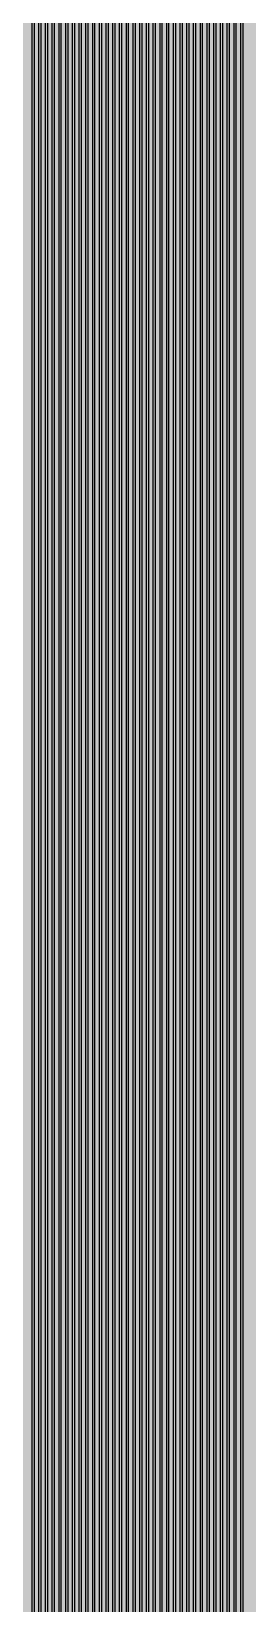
# Model space of a CAD drawing. Header units: metres. Extents: x -7231 to 10969, y -37556 to 1873.
# Drawn here: x 1122 to 1346, y -4676 to -3039 of the extents above; entities that cross this region are included whole.
import ezdxf

# ---------------------------------------------------------------- set-up
doc = ezdxf.new("R2010")
doc.units = ezdxf.units.M
doc.layers.add('Metal1', color=4, linetype='CONTINUOUS')
doc.layers.add('Polyimide', color=7, linetype='CONTINUOUS')

msp = doc.modelspace()

# ---------------------------------------------------------------- hatches: boundary and pattern name
at = {"layer": 'Polyimide'}
msp.add_hatch(color=7, dxfattribs=at).paths.add_polyline_path([(4065.7, -468), (4066.7, -502), (4068.5, -536), (4071.4, -570), (4075.5, -604), (4081, -638), (4088, -672), (4096.5, -706), (4106.6, -740), (4118.3, -774), (4131.6, -808), (4146.5, -842), (4162.9, -876), (4180.7, -910), (4199.8, -944), (4220.2, -978), (4241.7, -1012), (4264.2, -1046), (4287.5, -1080), (4311.5, -1114), (4336, -1148), (4360.9, -1182), (4385.9, -1216), (4410.9, -1250), (4435.7, -1284), (4460.2, -1318), (4484.2, -1352), (4507.5, -1385.9), (4530, -1419.9), (4551.5, -1453.9), (4571.9, -1487.9), (4591.1, -1521.9), (4608.9, -1555.9), (4625.3, -1589.9), (4640.1, -1623.9), (4653.4, -1657.9), (4665.1, -1691.9), (4675.2, -1725.9), (4683.7, -1759.9), (4690.7, -1793.9), (4696.2, -1827.9), (4700.3, -1861.9), (4703.2, -1895.9), (4705.1, -1929.9), (4706.1, -1963.9), (4706.4, -1997.9), (4706.5, -2031.9), (4706.5, -4793), (4710, -4838.4), (4720.2, -4882.7), (4737.1, -4925), (4760.1, -4964.2), (4788.9, -4999.5), (4822.6, -5030), (4860.5, -5055.1), (4901.8, -5074.2), (4901.8, -5074.2), (4970.7, -5105.2), (5034.7, -5145.3), (5092.8, -5193.5), (5143.8, -5249.2), (5186.9, -5311.2), (5221.2, -5378.4), (5246.2, -5449.7), (5261.4, -5523.7), (5266.5, -5599), (5261.4, -5674.3), (5246.2, -5748.3), (5221.2, -5819.6), (5186.9, -5886.8), (5143.8, -5948.8), (5092.8, -6004.5), (5034.7, -6052.7), (4970.7, -6092.8), (4901.8, -6123.8), (4860.5, -6142.9), (4822.6, -6168), (4788.9, -6198.5), (4760.1, -6233.8), (4737.1, -6273), (4720.2, -6315.3), (4710, -6359.6), (4706.5, -6405), (4706.5, -9221.5), (4710, -9266.9), (4720.2, -9311.2), (4737.1, -9353.5), (4760.1, -9392.7), (4788.9, -9428), (4822.6, -9458.5), (4860.5, -9483.6), (4901.8, -9502.7), (4970.7, -9533.7), (5034.7, -9573.8), (5092.8, -9622), (5143.8, -9677.7), (5186.9, -9739.7), (5221.2, -9806.9), (5246.2, -9878.2), (5261.4, -9952.2), (5266.5, -10027.5), (5261.4, -10102.8), (5246.2, -10176.8), (5221.2, -10248.1), (5186.9, -10315.3), (5143.8, -10377.3), (5092.8, -10433), (5034.7, -10481.2), (4970.7, -10521.3), (4901.8, -10552.3), (4860.5, -10571.4), (4822.6, -10596.5), (4788.9, -10627), (4760.1, -10662.3), (4737.1, -10701.5), (4720.2, -10743.8), (4710, -10788.1), (4706.5, -10833.5), (4706.5, -13650), (4710, -13695.4), (4720.2, -13739.7), (4737.1, -13782), (4760.1, -13821.2), (4788.9, -13856.5), (4822.6, -13887), (4860.5, -13912.1), (4901.8, -13931.2), (4970.7, -13962.2), (5034.7, -14002.2), (5092.8, -14050.5), (5143.8, -14106.2), (5186.9, -14168.2), (5221.2, -14235.4), (5246.2, -14306.7), (5261.4, -14380.7), (5266.5, -14456), (5261.4, -14531.3), (5246.2, -14605.3), (5221.2, -14676.5), (5186.9, -14743.8), (5143.8, -14805.8), (5092.8, -14861.5), (5034.7, -14909.7), (4970.7, -14949.8), (4901.8, -14980.8), (4860.5, -14999.9), (4822.6, -15025), (4788.9, -15055.5), (4760.1, -15090.8), (4737.1, -15130), (4720.2, -15172.3), (4710, -15216.6), (4706.5, -15262), (4706.5, -15456), (4720.9, -15750), (4764.1, -16041.3), (4835.7, -16326.8), (4934.9, -16604), (5060.7, -16870.2), (5212.1, -17122.7), (5387.5, -17359.2), (5585.2, -17577.3), (5803.3, -17775), (6039.8, -17950.4), (6292.3, -18101.8), (6558.4, -18227.6), (6835.6, -18326.8), (7121.2, -18398.3), (7412.4, -18441.5), (7706.5, -18456), (9969, -18456), (10047.4, -18459.8), (10125.1, -18471.4), (10201.2, -18490.4), (10275.2, -18516.9), (10346.1, -18550.5), (10413.5, -18590.8), (10476.5, -18637.6), (10534.7, -18690.3), (10587.4, -18748.5), (10634.2, -18811.5), (10674.5, -18878.9), (10708.1, -18949.8), (10734.6, -19023.8), (10753.6, -19099.9), (10765.2, -19177.6), (10769, -19256), (10769, -20895.8), (10730.2, -20951.4), (10694.6, -21009.1), (10662.2, -21068.6), (10633.2, -21129.9), (10607.6, -21192.7), (10585.5, -21256.7), (10566.9, -21322), (10552, -21388.1), (10540.8, -21455), (10533.4, -21522.3), (10529.6, -21590), (10529.6, -21657.8), (10533.4, -21725.5), (10540.8, -21792.9), (10552, -21859.7), (10566.9, -21925.9), (10585.5, -21991.1), (10607.6, -22055.2), (10633.2, -22117.9), (10662.2, -22179.2), (10694.6, -22238.7), (10730.2, -22296.4), (10769, -22352), (10769, -32454.2), (10728.7, -32510.5), (10691.7, -32568.9), (10658, -32629.3), (10627.8, -32691.6), (10601.2, -32755.4), (10578.2, -32820.7), (10558.9, -32887.1), (10543.4, -32954.5), (10531.8, -33022.7), (10524, -33091.4), (10520.1, -33160.5), (10520.1, -33229.7), (10524, -33298.8), (10531.8, -33367.5), (10543.4, -33435.7), (10558.9, -33503.1), (10578.2, -33569.5), (10601.2, -33634.8), (10627.8, -33698.6), (10658, -33760.8), (10691.7, -33821.3), (10728.7, -33879.7), (10769, -33936), (10769, -36556), (10765.2, -36634.4), (10753.6, -36712.1), (10734.6, -36788.2), (10708.1, -36862.1), (10674.5, -36933.1), (10634.2, -37000.5), (10587.4, -37063.5), (10534.7, -37121.7), (10476.5, -37174.4), (10413.5, -37221.2), (10346.1, -37261.5), (10275.2, -37295.1), (10201.2, -37321.6), (10125.1, -37340.6), (10047.4, -37352.1), (9969, -37356), (-6231, -37356), (-6309.4, -37352.1), (-6387.1, -37340.6), (-6463.2, -37321.6), (-6537.2, -37295.1), (-6608.1, -37261.5), (-6675.5, -37221.2), (-6738.5, -37174.4), (-6796.7, -37121.7), (-6849.4, -37063.5), (-6896.2, -37000.5), (-6936.5, -36933.1), (-6970.1, -36862.1), (-6996.6, -36788.2), (-7015.6, -36712.1), (-7027.2, -36634.4), (-7031, -36556), (-7031, -33936), (-6990.7, -33879.8), (-6953.7, -33821.3), (-6920, -33760.9), (-6889.8, -33698.6), (-6863.2, -33634.8), (-6840.2, -33569.5), (-6820.9, -33503.1), (-6805.4, -33435.7), (-6793.7, -33367.5), (-6785.9, -33298.8), (-6782, -33229.7), (-6782, -33160.5), (-6785.9, -33091.4), (-6793.7, -33022.7), (-6805.4, -32954.5), (-6820.9, -32887.1), (-6840.2, -32820.6), (-6863.2, -32755.4), (-6889.8, -32691.5), (-6920, -32629.3), (-6953.7, -32568.9), (-6990.7, -32510.4), (-7031, -32454.2), (-7031, -22364.8), (-6990.7, -22308.6), (-6953.7, -22250.1), (-6920, -22189.7), (-6889.8, -22127.5), (-6863.2, -22063.6), (-6840.2, -21998.4), (-6820.9, -21931.9), (-6805.4, -21864.5), (-6793.7, -21796.3), (-6785.9, -21727.6), (-6782, -21658.5), (-6782, -21589.3), (-6785.9, -21520.3), (-6793.7, -21451.5), (-6805.4, -21383.3), (-6820.9, -21315.9), (-6840.2, -21249.5), (-6863.2, -21184.2), (-6889.8, -21120.4), (-6920, -21058.1), (-6953.7, -20997.7), (-6990.7, -20939.3), (-7031, -20883), (-7031, -19256), (-7027.2, -19177.6), (-7015.6, -19099.9), (-6996.6, -19023.8), (-6970.1, -18949.8), (-6936.5, -18878.9), (-6896.2, -18811.5), (-6849.4, -18748.5), (-6796.7, -18690.3), (-6738.5, -18637.6), (-6675.5, -18590.8), (-6608.1, -18550.5), (-6537.2, -18516.9), (-6463.2, -18490.4), (-6387.1, -18471.4), (-6309.4, -18459.8), (-6231, -18456), (-3968.5, -18456), (-3674.4, -18441.5), (-3383.2, -18398.3), (-3097.6, -18326.8), (-2820.4, -18227.6), (-2554.3, -18101.8), (-2301.8, -17950.4), (-2065.3, -17775), (-1847.2, -17577.3), (-1649.5, -17359.2), (-1474.1, -17122.7), (-1322.7, -16870.2), (-1196.9, -16604), (-1097.7, -16326.8), (-1026.1, -16041.3), (-982.9, -15750), (-968.5, -15456), (-968.5, -15262), (-972, -15216.6), (-982.2, -15172.3), (-999.1, -15130), (-1022.1, -15090.8), (-1050.9, -15055.5), (-1084.6, -15025), (-1122.5, -14999.9), (-1163.8, -14980.8), (-1232.7, -14949.8), (-1296.7, -14909.7), (-1354.8, -14861.5), (-1405.8, -14805.8), (-1448.9, -14743.8), (-1483.2, -14676.5), (-1508.2, -14605.3), (-1523.4, -14531.3), (-1528.5, -14456), (-1523.4, -14380.7), (-1508.2, -14306.7), (-1483.2, -14235.4), (-1448.9, -14168.2), (-1405.8, -14106.2), (-1354.8, -14050.5), (-1296.7, -14002.2), (-1232.7, -13962.2), (-1163.8, -13931.2), (-1122.5, -13912.1), (-1084.6, -13887), (-1050.9, -13856.5), (-1022.1, -13821.2), (-999.1, -13782), (-982.2, -13739.7), (-972, -13695.4), (-968.5, -13650), (-968.5, -12309.6), (-972, -12264.3), (-982.2, -12219.9), (-999.1, -12177.7), (-1022.1, -12138.5), (-1050.9, -12103.2), (-1084.6, -12072.6), (-1122.5, -12047.5), (-1163.8, -12028.5), (-1232.7, -11997.4), (-1296.7, -11957.4), (-1354.8, -11909.1), (-1405.8, -11853.5), (-1448.9, -11791.5), (-1483.2, -11724.2), (-1508.2, -11653), (-1523.4, -11579), (-1528.5, -11503.7), (-1523.4, -11428.3), (-1508.2, -11354.4), (-1483.2, -11283.1), (-1448.9, -11215.9), (-1405.8, -11153.8), (-1354.8, -11098.2), (-1296.7, -11049.9), (-1232.7, -11009.9), (-1163.8, -10978.8), (-1122.5, -10959.8), (-1084.6, -10934.7), (-1050.9, -10904.1), (-1022.1, -10868.9), (-999.1, -10829.6), (-982.2, -10787.4), (-972, -10743), (-968.5, -10697.7), (-968.5, -9357.3), (-972, -9311.9), (-982.2, -9267.6), (-999.1, -9225.4), (-1022.1, -9186.1), (-1050.9, -9150.8), (-1084.6, -9120.3), (-1122.5, -9095.2), (-1163.8, -9076.2), (-1163.8, -9076.2), (-1232.7, -9045.1), (-1296.7, -9005.1), (-1354.8, -8956.8), (-1405.8, -8901.1), (-1448.9, -8839.1), (-1483.2, -8771.9), (-1508.2, -8700.6), (-1523.4, -8626.7), (-1528.5, -8551.3), (-1523.4, -8476), (-1508.2, -8402), (-1483.2, -8330.8), (-1448.9, -8263.5), (-1405.8, -8201.5), (-1354.8, -8145.9), (-1296.7, -8097.6), (-1232.7, -8057.6), (-1163.8, -8026.5), (-1163.8, -8026.5), (-1122.5, -8007.4), (-1084.6, -7982.4), (-1050.9, -7951.8), (-1022.1, -7916.5), (-999.1, -7877.3), (-982.2, -7835), (-972, -7790.7), (-968.5, -7745.4), (-968.5, -6405), (-972, -6359.6), (-982.2, -6315.3), (-999.1, -6273), (-1022.1, -6233.8), (-1050.9, -6198.5), (-1084.6, -6168), (-1122.5, -6142.9), (-1163.8, -6123.8), (-1163.8, -6123.8), (-1232.7, -6092.8), (-1296.7, -6052.7), (-1354.8, -6004.5), (-1405.8, -5948.8), (-1448.9, -5886.8), (-1483.2, -5819.6), (-1508.2, -5748.3), (-1523.4, -5674.3), (-1528.5, -5599), (-1523.4, -5523.7), (-1508.2, -5449.7), (-1483.2, -5378.4), (-1448.9, -5311.2), (-1405.8, -5249.2), (-1354.8, -5193.5), (-1296.7, -5145.3), (-1232.7, -5105.2), (-1163.8, -5074.2), (-1163.8, -5074.2), (-1122.5, -5055.1), (-1084.6, -5030), (-1050.9, -4999.5), (-1022.1, -4964.2), (-999.1, -4925), (-982.2, -4882.7), (-972, -4838.4), (-968.5, -4793), (-968.5, -2031.9), (-968.4, -1997.9), (-968.1, -1963.9), (-967.1, -1929.9), (-965.2, -1895.9), (-962.2, -1861.9), (-958, -1827.9), (-952.4, -1793.9), (-945.3, -1759.9), (-936.6, -1725.9), (-926.4, -1691.9), (-914.4, -1657.9), (-900.9, -1623.9), (-885.7, -1589.9), (-869.1, -1555.9), (-850.9, -1521.9), (-831.4, -1487.9), (-810.6, -1453.9), (-788.7, -1419.9), (-765.8, -1385.9), (-742.1, -1352), (-717.6, -1318), (-692.7, -1284), (-667.4, -1250), (-641.9, -1216), (-616.4, -1182), (-591.1, -1148), (-566.1, -1114), (-541.7, -1080), (-517.9, -1046), (-495, -1012), (-473.1, -978), (-452.4, -944), (-432.8, -910), (-414.7, -876), (-398, -842), (-382.9, -808), (-369.3, -774), (-357.4, -740), (-347.1, -706), (-338.4, -672), (-331.3, -638), (-325.7, -604), (-321.5, -570), (-318.6, -536), (-316.7, -502), (-315.7, -468), (-315.3, -434), (-315.2, -400), (-315.2, 401), (-315.2, 451), (-315.2, 1644), (-270.2, 1644), (-270, 1637.1), (-269.4, 1630.3), (-268.2, 1623.5), (-266.7, 1616.8), (-264.7, 1610.2), (-262.3, 1603.8), (-259.4, 1597.6), (-256.2, 1591.5), (-252.6, 1585.7), (-248.6, 1580.1), (-244.2, 1574.8), (-239.5, 1569.8), (-234.5, 1565.1), (-229.2, 1560.7), (-223.6, 1556.7), (-217.8, 1553.1), (-211.7, 1549.8), (-205.4, 1547), (-199, 1544.6), (-192.4, 1542.6), (-185.7, 1541), (-179, 1539.9), (-172.1, 1539.2), (-165.2, 1539), (-158.4, 1539.2), (-151.5, 1539.9), (-144.8, 1541), (-138.1, 1542.6), (-131.5, 1544.6), (-125.1, 1547), (-118.8, 1549.8), (-112.8, 1553.1), (-106.9, 1556.7), (-101.3, 1560.7), (-96, 1565.1), (-91, 1569.8), (-86.3, 1574.8), (-81.9, 1580.1), (-77.9, 1585.7), (-74.3, 1591.5), (-71.1, 1597.6), (-68.2, 1603.8), (-65.8, 1610.2), (-63.8, 1616.8), (-62.3, 1623.5), (-61.1, 1630.3), (-60.5, 1637.1), (-60.2, 1644), (1853, 1644), (1853, 1573), (3815.2, 1573), (3815.5, 1579.5), (3816.1, 1586.1), (3817.2, 1592.5), (3818.7, 1598.9), (3820.6, 1605.1), (3822.9, 1611.3), (3825.6, 1617.2), (3828.6, 1623), (3832.1, 1628.6), (3835.9, 1633.9), (3840.1, 1638.9), (3844.5, 1643.7), (3849.3, 1648.2), (3854.4, 1652.3), (3859.7, 1656.1), (3865.2, 1659.6), (3871, 1662.7), (3877, 1665.4), (3883.1, 1667.7), (3889.4, 1669.6), (3895.7, 1671.1), (3902.2, 1672.1), (3908.7, 1672.8), (3915.2, 1673), (3921.8, 1672.8), (3928.3, 1672.1), (3934.8, 1671.1), (3941.1, 1669.6), (3947.4, 1667.7), (3953.5, 1665.4), (3959.5, 1662.7), (3965.2, 1659.6), (3970.8, 1656.1), (3976.1, 1652.3), (3981.2, 1648.2), (3986, 1643.7), (3990.4, 1638.9), (3994.6, 1633.9), (3998.4, 1628.6), (4001.9, 1623), (4004.9, 1617.2), (4007.6, 1611.3), (4009.9, 1605.1), (4011.8, 1598.9), (4013.3, 1592.5), (4014.4, 1586.1), (4015, 1579.5), (4015.2, 1573), (4065.2, 1573), (4065.2, 451), (4065.2, 401), (4065.2, -400), (4065.3, -434), (4065.7, -468)])

# ---------------------------------------------------------------- linework, layer by layer
at = {"layer": 'Metal1'}
for points in [[(1122.5, -16631.9), (1122.5, -2031.8), (1129.3, -1987.7), (1136.1, -1943.7), (1142.8, -1899.7), (1149.6, -1855.7), (1156.4, -1811.7), (1163.2, -1767.6), (1169.9, -1723.6), (1176.5, -1679.6), (1183, -1635.6), (1189.2, -1591.6), (1195.2, -1547.6), (1201, -1503.6), (1206.6, -1459.5), (1212.1, -1415.5), (1217.3, -1371.5)], [(1219.3, -1371.7), (1214, -1415.8), (1208.6, -1459.8), (1203, -1503.8), (1197.1, -1547.8), (1191.1, -1591.9), (1184.9, -1635.9), (1178.5, -1679.9), (1171.9, -1723.9), (1165.2, -1768), (1158.4, -1812), (1151.6, -1856), (1144.8, -1900), (1138, -1944), (1131.3, -1988), (1124.5, -2032), (1124.5, -16631.9)], [(1129.5, -16631.9), (1129.5, -2031.8), (1136.2, -1987.7), (1142.9, -1943.7), (1149.6, -1899.7), (1156.2, -1855.7), (1162.9, -1811.7), (1169.6, -1767.7), (1176.3, -1723.6), (1182.8, -1679.6), (1189.1, -1635.6), (1195.2, -1591.6), (1201.1, -1547.6), (1206.9, -1503.6), (1212.4, -1459.5), (1217.8, -1415.5), (1223, -1371.5)], [(1225, -1371.7), (1219.8, -1415.8), (1214.4, -1459.8), (1208.9, -1503.8), (1203.1, -1547.8), (1197.2, -1591.9), (1191.1, -1635.9), (1184.8, -1679.9), (1178.3, -1723.9), (1171.6, -1768), (1164.9, -1812), (1158.2, -1856), (1151.5, -1900), (1144.9, -1944), (1138.2, -1988), (1131.5, -2032), (1131.5, -16631.9)], [(1136.5, -16631.9), (1136.5, -2031.8), (1143.1, -1987.7), (1149.7, -1943.7), (1156.3, -1899.7), (1162.9, -1855.7), (1169.4, -1811.7), (1176, -1767.7), (1182.6, -1723.6), (1189, -1679.6), (1195.2, -1635.6), (1201.3, -1591.6), (1207.1, -1547.6), (1212.8, -1503.6), (1218.2, -1459.5), (1223.5, -1415.5), (1228.6, -1371.5)], [(1230.6, -1371.7), (1225.5, -1415.8), (1220.2, -1459.8), (1214.7, -1503.8), (1209.1, -1547.8), (1203.3, -1591.9), (1197.2, -1635.9), (1191, -1679.9), (1184.6, -1723.9), (1178, -1767.9), (1171.4, -1812), (1164.8, -1856), (1158.2, -1900), (1151.7, -1944), (1145.1, -1988), (1138.5, -2032), (1138.5, -16631.9)], [(1143.5, -16631.9), (1143.5, -2031.8), (1150, -1987.7), (1156.5, -1943.7), (1163, -1899.7), (1169.5, -1855.7), (1176, -1811.7), (1182.5, -1767.7), (1188.9, -1723.6), (1195.3, -1679.6), (1201.4, -1635.6), (1207.3, -1591.6), (1213.1, -1547.6), (1218.7, -1503.6), (1224, -1459.5), (1229.3, -1415.5), (1234.3, -1371.5)], [(1236.3, -1371.7), (1231.2, -1415.8), (1226, -1459.8), (1220.6, -1503.8), (1215.1, -1547.8), (1209.3, -1591.9), (1203.4, -1635.9), (1197.2, -1679.9), (1190.9, -1723.9), (1184.4, -1767.9), (1177.9, -1812), (1171.5, -1856), (1165, -1900), (1158.5, -1944), (1152, -1988), (1145.5, -2032), (1145.5, -16631.9)], [(1150.5, -16631.9), (1150.5, -2031.8), (1156.9, -1987.8), (1163.3, -1943.7), (1169.7, -1899.7), (1176.1, -1855.7), (1182.5, -1811.7), (1188.9, -1767.7), (1195.3, -1723.6), (1201.5, -1679.6), (1207.5, -1635.6), (1213.4, -1591.6), (1219.1, -1547.6), (1224.5, -1503.6), (1229.9, -1459.5), (1235, -1415.5), (1240, -1371.5)], [(1241.9, -1371.7), (1237, -1415.8), (1231.8, -1459.8), (1226.5, -1503.8), (1221, -1547.8), (1215.4, -1591.9), (1209.5, -1635.9), (1203.5, -1679.9), (1197.2, -1723.9), (1190.9, -1767.9), (1184.5, -1812), (1178.1, -1856), (1171.7, -1900), (1165.3, -1944), (1158.9, -1988), (1152.5, -2032), (1152.5, -16631.9)], [(1157.5, -16631.9), (1157.5, -2031.8), (1163.8, -1987.8), (1170.1, -1943.7), (1176.4, -1899.7), (1182.7, -1855.7), (1189, -1811.7), (1195.3, -1767.7), (1201.6, -1723.6), (1207.7, -1679.6), (1213.7, -1635.6), (1219.4, -1591.6), (1225, -1547.6), (1230.4, -1503.6), (1235.7, -1459.6), (1240.7, -1415.5), (1245.6, -1371.5)], [(1247.6, -1371.7), (1242.7, -1415.8), (1237.7, -1459.8), (1232.4, -1503.8), (1227, -1547.8), (1221.4, -1591.9), (1215.7, -1635.9), (1209.7, -1679.9), (1203.6, -1723.9), (1197.3, -1767.9), (1191, -1812), (1184.7, -1856), (1178.4, -1900), (1172.1, -1944), (1165.8, -1988), (1159.5, -2032), (1159.5, -16631.9)], [(1164.5, -16631.9), (1164.5, -2031.8), (1170.7, -1987.8), (1176.9, -1943.7), (1183.1, -1899.7), (1189.3, -1855.7), (1195.5, -1811.7), (1201.7, -1767.7), (1207.9, -1723.6), (1214, -1679.6), (1219.8, -1635.6), (1225.5, -1591.6), (1231, -1547.6), (1236.3, -1503.6), (1241.5, -1459.6), (1246.5, -1415.5), (1251.3, -1371.5)], [(1253.3, -1371.7), (1248.4, -1415.8), (1243.5, -1459.8), (1238.3, -1503.8), (1233, -1547.8), (1227.5, -1591.9), (1221.8, -1635.9), (1215.9, -1679.9), (1209.9, -1723.9), (1203.7, -1767.9), (1197.5, -1812), (1191.3, -1856), (1185.1, -1900), (1178.9, -1944), (1172.7, -1988), (1166.5, -2032), (1166.5, -16631.9)], [(1171.5, -16631.9), (1171.5, -2031.8), (1177.7, -1987.8), (1183.8, -1943.7), (1190, -1899.7), (1196.2, -1855.7), (1202.3, -1811.7), (1208.5, -1767.7), (1214.7, -1723.6), (1220.7, -1679.6), (1226.5, -1635.6), (1232.1, -1591.6), (1237.6, -1547.6), (1242.9, -1503.6), (1248, -1459.6), (1253, -1415.5), (1257.7, -1371.5)], [(1259.7, -1371.7), (1254.9, -1415.8), (1250, -1459.8), (1244.9, -1503.8), (1239.6, -1547.8), (1234.1, -1591.9), (1228.5, -1635.9), (1222.6, -1679.9), (1216.6, -1723.9), (1210.5, -1767.9), (1204.3, -1812), (1198.1, -1856), (1192, -1900), (1185.8, -1944), (1179.7, -1988), (1173.5, -2032), (1173.5, -16631.9)], [(1178.5, -16631.9), (1178.5, -2031.8), (1184.7, -1987.8), (1190.8, -1943.7), (1196.9, -1899.7), (1203.1, -1855.7), (1209.2, -1811.7), (1215.4, -1767.7), (1221.5, -1723.6), (1227.5, -1679.6), (1233.3, -1635.6), (1238.9, -1591.6), (1244.4, -1547.6), (1249.7, -1503.6), (1254.8, -1459.6), (1259.7, -1415.5), (1264.5, -1371.5)], [(1266.5, -1371.7), (1261.7, -1415.8), (1256.7, -1459.8), (1251.6, -1503.8), (1246.4, -1547.8), (1240.9, -1591.9), (1235.3, -1635.9), (1229.5, -1679.9), (1223.5, -1723.9), (1217.4, -1767.9), (1211.2, -1812), (1205.1, -1856), (1198.9, -1900), (1192.8, -1944), (1186.6, -1988), (1180.5, -2032), (1180.5, -16631.9)], [(1185.5, -16631.9), (1185.5, -2031.8), (1191.6, -1987.8), (1197.6, -1943.7), (1203.7, -1899.7), (1209.7, -1855.7), (1215.8, -1811.7), (1221.8, -1767.7), (1227.8, -1723.6), (1233.7, -1679.6), (1239.5, -1635.6), (1245, -1591.6), (1250.4, -1547.6), (1255.5, -1503.6), (1260.6, -1459.6), (1265.4, -1415.5), (1270.1, -1371.5)], [(1272.1, -1371.7), (1267.4, -1415.8), (1262.6, -1459.8), (1257.5, -1503.8), (1252.3, -1547.8), (1247, -1591.8), (1241.4, -1635.9), (1235.7, -1679.9), (1229.8, -1723.9), (1223.8, -1767.9), (1217.7, -1812), (1211.7, -1856), (1205.6, -1900), (1199.6, -1944), (1193.5, -1988), (1187.5, -2032), (1187.5, -16631.9)], [(1192.5, -16631.9), (1192.5, -2031.8), (1198.5, -1987.8), (1204.4, -1943.7), (1210.4, -1899.7), (1216.3, -1855.7), (1222.3, -1811.7), (1228.2, -1767.7), (1234.2, -1723.6), (1240, -1679.6), (1245.6, -1635.6), (1251, -1591.6), (1256.3, -1547.6), (1261.4, -1503.6), (1266.4, -1459.6), (1271.2, -1415.5), (1275.8, -1371.5)], [(1277.8, -1371.7), (1273.2, -1415.8), (1268.4, -1459.8), (1263.4, -1503.8), (1258.3, -1547.8), (1253, -1591.8), (1247.6, -1635.9), (1242, -1679.9), (1236.2, -1723.9), (1230.2, -1767.9), (1224.3, -1812), (1218.3, -1856), (1212.4, -1900), (1206.4, -1944), (1200.4, -1988), (1194.5, -2032), (1194.5, -16631.9)], [(1199.5, -16631.9), (1199.5, -2031.8), (1205.4, -1987.8), (1211.2, -1943.7), (1217.1, -1899.7), (1222.9, -1855.7), (1228.8, -1811.7), (1234.7, -1767.7), (1240.5, -1723.7), (1246.2, -1679.6), (1251.7, -1635.6), (1257.1, -1591.6), (1262.3, -1547.6), (1267.3, -1503.6), (1272.2, -1459.6), (1276.9, -1415.5), (1281.4, -1371.5)], [(1283.4, -1371.7), (1278.9, -1415.8), (1274.2, -1459.8), (1269.3, -1503.8), (1264.3, -1547.8), (1259.1, -1591.8), (1253.7, -1635.9), (1248.2, -1679.9), (1242.5, -1723.9), (1236.6, -1767.9), (1230.8, -1812), (1224.9, -1856), (1219.1, -1900), (1213.2, -1944), (1207.3, -1988), (1201.5, -2032), (1201.5, -16631.9)], [(1206.5, -16631.9), (1206.5, -2031.8), (1212.3, -1987.8), (1218, -1943.7), (1223.8, -1899.7), (1229.6, -1855.7), (1235.3, -1811.7), (1241.1, -1767.7), (1246.8, -1723.7), (1252.4, -1679.6), (1257.9, -1635.6), (1263.2, -1591.6), (1268.3, -1547.6), (1273.2, -1503.6), (1278, -1459.6), (1282.6, -1415.5), (1287.1, -1371.5)], [(1289.1, -1371.7), (1284.6, -1415.8), (1280, -1459.8), (1275.2, -1503.8), (1270.3, -1547.8), (1265.1, -1591.8), (1259.9, -1635.9), (1254.4, -1679.9), (1248.8, -1723.9), (1243.1, -1767.9), (1237.3, -1811.9), (1231.5, -1856), (1225.8, -1900), (1220, -1944), (1214.3, -1988), (1208.5, -2032), (1208.5, -16631.9)], [(1213.5, -16631.9), (1213.5, -2031.9), (1219.2, -1987.8), (1224.8, -1943.7), (1230.5, -1899.7), (1236.2, -1855.7), (1241.8, -1811.7), (1247.5, -1767.7), (1253.2, -1723.7), (1258.7, -1679.6), (1264, -1635.6), (1269.2, -1591.6), (1274.2, -1547.6), (1279.1, -1503.6), (1283.8, -1459.6), (1288.4, -1415.5), (1292.8, -1371.5)], [(1294.7, -1371.7), (1290.4, -1415.7), (1285.8, -1459.8), (1281.1, -1503.8), (1276.2, -1547.8), (1271.2, -1591.8), (1266, -1635.9), (1260.7, -1679.9), (1255.1, -1723.9), (1249.5, -1767.9), (1243.8, -1811.9), (1238.2, -1856), (1232.5, -1900), (1226.8, -1944), (1221.2, -1988), (1215.5, -2032), (1215.5, -16631.9)], [(1220.5, -16631.9), (1220.5, -2031.9), (1226.1, -1987.8), (1231.6, -1943.8), (1237.2, -1899.7), (1242.8, -1855.7), (1248.4, -1811.7), (1253.9, -1767.7), (1259.5, -1723.7), (1264.9, -1679.6), (1270.2, -1635.6), (1275.3, -1591.6), (1280.2, -1547.6), (1285, -1503.6), (1289.6, -1459.6), (1294.1, -1415.5), (1298.4, -1371.5)], [(1300.4, -1371.7), (1296.1, -1415.7), (1291.6, -1459.8), (1287, -1503.8), (1282.2, -1547.8), (1277.3, -1591.8), (1272.2, -1635.9), (1266.9, -1679.9), (1261.5, -1723.9), (1255.9, -1767.9), (1250.3, -1811.9), (1244.8, -1856), (1239.2, -1900), (1233.6, -1944), (1228.1, -1988), (1222.5, -2032), (1222.5, -16631.9)], [(1227.5, -16631.9), (1227.5, -2031.9), (1233, -1987.8), (1238.5, -1943.8), (1243.9, -1899.7), (1249.4, -1855.7), (1254.9, -1811.7), (1260.4, -1767.7), (1265.8, -1723.7), (1271.2, -1679.6), (1276.3, -1635.6), (1281.3, -1591.6), (1286.2, -1547.6), (1290.9, -1503.6), (1295.4, -1459.6), (1299.8, -1415.6), (1304.1, -1371.5)], [(1306.1, -1371.7), (1301.8, -1415.7), (1297.4, -1459.8), (1292.9, -1503.8), (1288.2, -1547.8), (1283.3, -1591.8), (1278.3, -1635.9), (1273.1, -1679.9), (1267.8, -1723.9), (1262.3, -1767.9), (1256.9, -1811.9), (1251.4, -1856), (1245.9, -1900), (1240.4, -1944), (1235, -1988), (1229.5, -2032), (1229.5, -16631.9)], [(1234.5, -16631.9), (1234.5, -2031.9), (1239.9, -1987.8), (1245.3, -1943.8), (1250.6, -1899.7), (1256, -1855.7), (1261.4, -1811.7), (1266.8, -1767.7), (1272.1, -1723.7), (1277.4, -1679.6), (1282.5, -1635.6), (1287.4, -1591.6), (1292.2, -1547.6), (1296.8, -1503.6), (1301.2, -1459.6), (1305.6, -1415.6), (1309.7, -1371.5)], [(1311.7, -1371.7), (1307.6, -1415.7), (1303.2, -1459.8), (1298.8, -1503.8), (1294.1, -1547.8), (1289.4, -1591.8), (1284.5, -1635.9), (1279.4, -1679.9), (1274.1, -1723.9), (1268.8, -1767.9), (1263.4, -1811.9), (1258, -1856), (1252.6, -1900), (1247.2, -1944), (1241.9, -1988), (1236.5, -2032), (1236.5, -16631.9)], [(1241.5, -16631.9), (1241.5, -2031.9), (1246.8, -1987.8), (1252.1, -1943.8), (1257.4, -1899.7), (1262.6, -1855.7), (1267.9, -1811.7), (1273.2, -1767.7), (1278.5, -1723.7), (1283.6, -1679.6), (1288.6, -1635.6), (1293.4, -1591.6), (1298.1, -1547.6), (1302.7, -1503.6), (1307.1, -1459.6), (1311.3, -1415.6), (1315.4, -1371.5)], [(1317.4, -1371.7), (1313.3, -1415.7), (1309, -1459.8), (1304.7, -1503.8), (1300.1, -1547.8), (1295.4, -1591.8), (1290.6, -1635.9), (1285.6, -1679.9), (1280.5, -1723.9), (1275.2, -1767.9), (1269.9, -1811.9), (1264.6, -1856), (1259.3, -1900), (1254.1, -1944), (1248.8, -1988), (1243.5, -2032), (1243.5, -16631.9)], [(1248.5, -16631.9), (1248.5, -2031.9), (1253.7, -1987.8), (1258.9, -1943.8), (1264.1, -1899.7), (1269.3, -1855.7), (1274.4, -1811.7), (1279.6, -1767.7), (1284.8, -1723.7), (1289.9, -1679.6), (1294.8, -1635.6), (1299.5, -1591.6), (1304.1, -1547.6), (1308.6, -1503.6), (1312.9, -1459.6), (1317, -1415.6), (1321.1, -1371.5)], [(1323, -1371.7), (1319, -1415.7), (1314.9, -1459.8), (1310.5, -1503.8), (1306.1, -1547.8), (1301.5, -1591.8), (1296.7, -1635.9), (1291.8, -1679.9), (1286.8, -1723.9), (1281.6, -1767.9), (1276.4, -1811.9), (1271.2, -1856), (1266.1, -1900), (1260.9, -1944), (1255.7, -1988), (1250.5, -2032), (1250.5, -16631.9)], [(1255.5, -16631.9), (1255.5, -2031.9), (1260.6, -1987.8), (1265.7, -1943.8), (1270.8, -1899.7), (1275.9, -1855.7), (1281, -1811.7), (1286.1, -1767.7), (1291.1, -1723.7), (1296.1, -1679.7), (1300.9, -1635.6), (1305.6, -1591.6), (1310.1, -1547.6), (1314.4, -1503.6), (1318.7, -1459.6), (1322.8, -1415.6), (1326.7, -1371.5)], [(1328.7, -1371.7), (1324.8, -1415.7), (1320.7, -1459.8), (1316.4, -1503.8), (1312.1, -1547.8), (1307.5, -1591.8), (1302.9, -1635.9), (1298.1, -1679.9), (1293.1, -1723.9), (1288, -1767.9), (1282.9, -1811.9), (1277.9, -1856), (1272.8, -1900), (1267.7, -1944), (1262.6, -1988), (1257.5, -2032), (1257.5, -16631.9)], [(1262.5, -16631.9), (1262.5, -2031.9), (1267.5, -1987.8), (1272.5, -1943.8), (1277.5, -1899.7), (1282.5, -1855.7), (1287.5, -1811.7), (1292.5, -1767.7), (1297.5, -1723.7), (1302.3, -1679.7), (1307, -1635.6), (1311.6, -1591.6), (1316, -1547.6), (1320.3, -1503.6), (1324.5, -1459.6), (1328.5, -1415.6), (1332.4, -1371.5)], [(1334.4, -1371.7), (1330.5, -1415.7), (1326.5, -1459.8), (1322.3, -1503.8), (1318, -1547.8), (1313.6, -1591.8), (1309, -1635.8), (1304.3, -1679.9), (1299.4, -1723.9), (1294.5, -1767.9), (1289.5, -1811.9), (1284.5, -1856), (1279.5, -1900), (1274.5, -1944), (1269.5, -1988), (1264.5, -2032), (1264.5, -16631.9)], [(1269.5, -16631.9), (1269.5, -2031.9), (1274.4, -1987.8), (1279.3, -1943.8), (1284.2, -1899.7), (1289.1, -1855.7), (1294, -1811.7), (1298.9, -1767.7), (1303.8, -1723.7), (1308.6, -1679.7), (1313.2, -1635.6), (1317.7, -1591.6), (1322, -1547.6), (1326.2, -1503.6), (1330.3, -1459.6), (1334.2, -1415.6), (1338, -1371.5)], [(1340, -1371.7), (1336.2, -1415.7), (1332.3, -1459.8), (1328.2, -1503.8), (1324, -1547.8), (1319.7, -1591.8), (1315.2, -1635.8), (1310.6, -1679.9), (1305.8, -1723.9), (1300.9, -1767.9), (1296, -1811.9), (1291.1, -1855.9), (1286.2, -1900), (1281.3, -1944), (1276.4, -1988), (1271.5, -2032), (1271.5, -16631.9)], [(1276.5, -16631.9), (1276.5, -2031.9), (1281.4, -1987.8), (1286.2, -1943.8), (1291.1, -1899.7), (1295.9, -1855.7), (1300.8, -1811.7), (1305.7, -1767.7), (1310.5, -1723.7), (1315.3, -1679.7), (1319.8, -1635.6), (1324.3, -1591.6), (1328.6, -1547.6), (1332.8, -1503.6), (1336.8, -1459.6), (1340.7, -1415.6), (1344.5, -1371.5)], [(1346.5, -1371.7), (1342.7, -1415.7), (1338.8, -1459.8), (1334.8, -1503.8), (1330.6, -1547.8), (1326.3, -1591.8), (1321.8, -1635.8), (1317.2, -1679.9), (1312.5, -1723.9), (1307.7, -1767.9), (1302.8, -1811.9), (1297.9, -1855.9), (1293.1, -1900), (1288.2, -1944), (1283.4, -1988), (1278.5, -2032), (1278.5, -16631.9)], [(1283.5, -16631.9), (1283.5, -2031.9), (1288.3, -1987.8), (1293.2, -1943.8), (1298, -1899.7), (1302.9, -1855.7), (1307.7, -1811.7), (1312.6, -1767.7), (1317.4, -1723.7), (1322.1, -1679.7), (1326.7, -1635.6), (1331.1, -1591.6), (1335.4, -1547.6), (1339.6, -1503.6), (1343.6, -1459.6), (1347.5, -1415.6), (1351.2, -1371.5)], [(1353.2, -1371.7), (1349.5, -1415.7), (1345.6, -1459.8), (1341.6, -1503.8), (1337.4, -1547.8), (1333.1, -1591.8), (1328.7, -1635.8), (1324.1, -1679.9), (1319.4, -1723.9), (1314.5, -1767.9), (1309.7, -1811.9), (1304.9, -1855.9), (1300, -1900), (1295.2, -1944), (1290.3, -1988), (1285.5, -2032), (1285.5, -16631.9)], [(1290.5, -16631.9), (1290.5, -2031.9), (1295.3, -1987.8), (1300, -1943.8), (1304.7, -1899.8), (1309.5, -1855.7), (1314.2, -1811.7), (1319, -1767.7), (1323.7, -1723.7), (1328.3, -1679.7), (1332.8, -1635.6), (1337.2, -1591.6), (1341.4, -1547.6), (1345.4, -1503.6), (1349.4, -1459.6), (1353.2, -1415.6), (1356.9, -1371.5)], [(1358.9, -1371.7), (1355.2, -1415.7), (1351.4, -1459.8), (1347.4, -1503.8), (1343.4, -1547.8), (1339.2, -1591.8), (1334.8, -1635.8), (1330.3, -1679.9), (1325.7, -1723.9), (1321, -1767.9), (1316.2, -1811.9), (1311.5, -1855.9), (1306.7, -1900), (1302, -1944), (1297.2, -1988), (1292.5, -2032), (1292.5, -16631.9)], [(1297.5, -16631.9), (1297.5, -2031.9), (1302.2, -1987.8), (1306.8, -1943.8), (1311.5, -1899.8), (1316.1, -1855.7), (1320.8, -1811.7), (1325.4, -1767.7), (1330, -1723.7), (1334.6, -1679.7), (1339, -1635.6), (1343.2, -1591.6), (1347.3, -1547.6), (1351.3, -1503.6), (1355.2, -1459.6), (1358.9, -1415.6), (1362.5, -1371.5)], [(1364.5, -1371.7), (1360.9, -1415.7), (1357.2, -1459.8), (1353.3, -1503.8), (1349.3, -1547.8), (1345.2, -1591.8), (1341, -1635.8), (1336.6, -1679.9), (1332, -1723.9), (1327.4, -1767.9), (1322.7, -1811.9), (1318.1, -1855.9), (1313.4, -1900), (1308.8, -1944), (1304.1, -1988), (1299.5, -2032), (1299.5, -16631.9)], [(1304.5, -16631.9), (1304.5, -2031.9), (1309.1, -1987.8), (1313.6, -1943.8), (1318.2, -1899.8), (1322.7, -1855.7), (1327.3, -1811.7), (1331.8, -1767.7), (1336.4, -1723.7), (1340.8, -1679.7), (1345.1, -1635.6), (1349.3, -1591.6), (1353.3, -1547.6), (1357.2, -1503.6), (1361, -1459.6), (1364.7, -1415.6), (1368.2, -1371.6)], [(1370.2, -1371.7), (1366.7, -1415.7), (1363, -1459.8), (1359.2, -1503.8), (1355.3, -1547.8), (1351.3, -1591.8), (1347.1, -1635.8), (1342.8, -1679.9), (1338.4, -1723.9), (1333.8, -1767.9), (1329.3, -1811.9), (1324.7, -1855.9), (1320.2, -1900), (1315.6, -1944), (1311, -1988), (1306.5, -2032), (1306.5, -16631.9)], [(1311.5, -16631.9), (1311.5, -2031.9), (1316, -1987.8), (1320.4, -1943.8), (1324.9, -1899.8), (1329.3, -1855.7), (1333.8, -1811.7), (1338.3, -1767.7), (1342.7, -1723.7), (1347, -1679.7), (1351.3, -1635.6), (1355.3, -1591.6), (1359.3, -1547.6), (1363.1, -1503.6), (1366.8, -1459.6), (1370.4, -1415.6), (1373.9, -1371.6)], [(1375.9, -1371.7), (1372.4, -1415.7), (1368.8, -1459.7), (1365.1, -1503.8), (1361.3, -1547.8), (1357.3, -1591.8), (1353.2, -1635.8), (1349, -1679.9), (1344.7, -1723.9), (1340.2, -1767.9), (1335.8, -1811.9), (1331.3, -1855.9), (1326.9, -1900), (1322.4, -1944), (1318, -1988), (1313.5, -2032), (1313.5, -16631.9)], [(1318.5, -16631.9), (1318.5, -2031.9), (1322.9, -1987.8), (1327.2, -1943.8), (1331.6, -1899.8), (1336, -1855.7), (1340.3, -1811.7), (1344.7, -1767.7), (1349, -1723.7), (1353.3, -1679.7), (1357.4, -1635.7), (1361.4, -1591.6), (1365.3, -1547.6), (1369, -1503.6), (1372.6, -1459.6), (1376.1, -1415.6), (1379.5, -1371.6)], [(1381.5, -1371.7), (1378.1, -1415.7), (1374.6, -1459.7), (1371, -1503.8), (1367.3, -1547.8), (1363.4, -1591.8), (1359.4, -1635.8), (1355.3, -1679.9), (1351, -1723.9), (1346.7, -1767.9), (1342.3, -1811.9), (1337.9, -1855.9), (1333.6, -1900), (1329.2, -1944), (1324.9, -1988), (1320.5, -2032), (1320.5, -16631.9)], [(1325.5, -16631.9), (1325.5, -2031.9), (1329.8, -1987.8), (1334, -1943.8), (1338.3, -1899.8), (1342.6, -1855.7), (1346.8, -1811.7), (1351.1, -1767.7), (1355.4, -1723.7), (1359.5, -1679.7), (1363.5, -1635.7), (1367.5, -1591.6), (1371.2, -1547.6), (1374.9, -1503.6), (1378.4, -1459.6), (1381.9, -1415.6), (1385.2, -1371.6)], [(1387.2, -1371.7), (1383.9, -1415.7), (1380.4, -1459.7), (1376.9, -1503.8), (1373.2, -1547.8), (1369.4, -1591.8), (1365.5, -1635.8), (1361.5, -1679.9), (1357.4, -1723.9), (1353.1, -1767.9), (1348.8, -1811.9), (1344.6, -1855.9), (1340.3, -1900), (1336, -1944), (1331.8, -1988), (1327.5, -2032), (1327.5, -16631.9)], [(1332.5, -16631.9), (1332.5, -2031.9), (1336.7, -1987.8), (1340.8, -1943.8), (1345, -1899.8), (1349.2, -1855.7), (1353.4, -1811.7), (1357.5, -1767.7), (1361.7, -1723.7), (1365.8, -1679.7), (1369.7, -1635.7), (1373.5, -1591.6), (1377.2, -1547.6), (1380.8, -1503.6), (1384.3, -1459.6), (1387.6, -1415.6), (1390.8, -1371.6)], [(1392.8, -1371.7), (1389.6, -1415.7), (1386.2, -1459.7), (1382.8, -1503.8), (1379.2, -1547.8), (1375.5, -1591.8), (1371.7, -1635.8), (1367.7, -1679.9), (1363.7, -1723.9), (1359.5, -1767.9), (1355.3, -1811.9), (1351.2, -1855.9), (1347, -1900), (1342.8, -1944), (1338.7, -1988), (1334.5, -2032), (1334.5, -16631.9)], [(1339.5, -16631.9), (1339.5, -2031.9), (1343.6, -1987.8), (1347.7, -1943.8), (1351.7, -1899.8), (1355.8, -1855.7), (1359.9, -1811.7), (1364, -1767.7), (1368, -1723.7), (1372, -1679.7), (1375.8, -1635.7), (1379.6, -1591.6), (1383.2, -1547.6), (1386.7, -1503.6), (1390.1, -1459.6), (1393.3, -1415.6), (1396.5, -1371.6)], [(1398.5, -1371.7), (1395.3, -1415.7), (1392.1, -1459.7), (1388.7, -1503.8), (1385.2, -1547.8), (1381.6, -1591.8), (1377.8, -1635.8), (1374, -1679.9), (1370, -1723.9), (1365.9, -1767.9), (1361.9, -1811.9), (1357.8, -1855.9), (1353.7, -1899.9), (1349.6, -1944), (1345.6, -1988), (1341.5, -2032), (1341.5, -16631.9)]]:
    msp.add_lwpolyline(points, dxfattribs=at)

doc.saveas('drawing.dxf')
